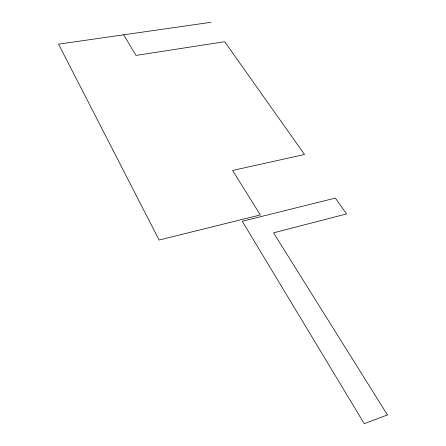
<?xml version="1.0" encoding="UTF-8"?>
<svg xmlns="http://www.w3.org/2000/svg" width="446" height="446" viewBox="0 0 446 446"><rect width="100%" height="100%" fill="white"/><g stroke="black" fill="none" stroke-linecap="round" stroke-linejoin="round"><path stroke-width="0.67" d="M210.936 22.3L58.543 44.154L159.116 240.037L260.336 214.933L232.589 170.444L304.507 154.517L224.678 41.718L135.969 55.416L123.704 34.81M387.457 414.931L364.265 423.7L242.278 221.255L335.342 198.085L346.553 213.924L273.543 232.851L387.457 414.931"/></g></svg>
